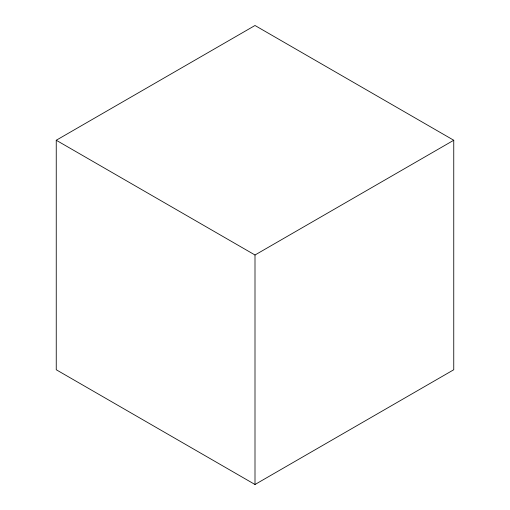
<?xml version="1.0" encoding="UTF-8"?>
<svg xmlns="http://www.w3.org/2000/svg" width="510" height="510" viewBox="0 0 510 510"><rect width="100%" height="100%" fill="white"/><g stroke="black" fill="none" stroke-linecap="round" stroke-linejoin="round"><path stroke-width="0.76" d="M56.247 140.25L255 25.5L453.753 140.25L453.753 369.75L255 484.5L56.247 369.75L56.247 140.25L255 255L453.753 140.25M255 255L255 484.5"/></g></svg>
